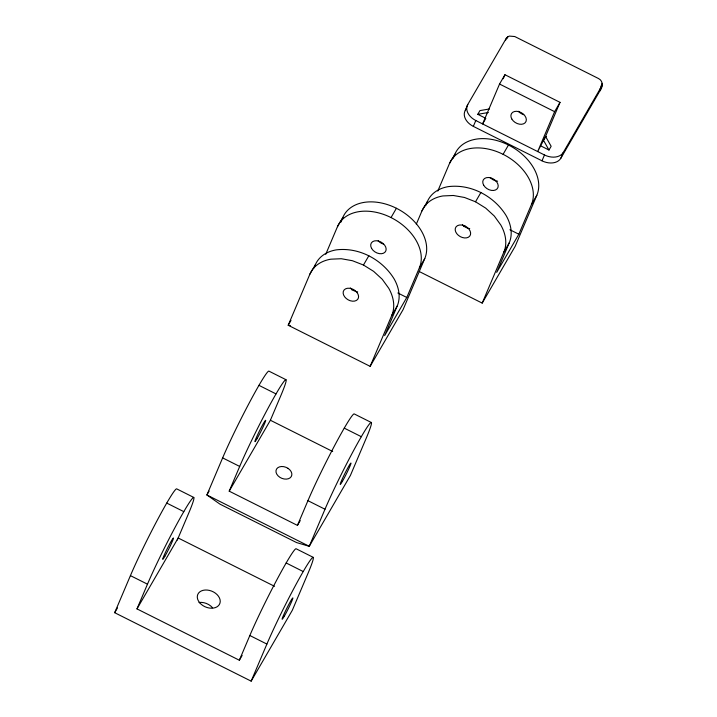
<?xml version="1.0" encoding="UTF-8"?>
<svg xmlns="http://www.w3.org/2000/svg" width="717" height="717" viewBox="0 0 717 717"><rect width="100%" height="100%" fill="white"/><g stroke="black" fill="none" stroke-linecap="round" stroke-linejoin="round"><path stroke-width="1.08" d="M599.609 91.346C602.818 87.546 603.633 81.129 598.632 78.592L514.779 36.54L509.294 36.083L506.668 37.642L467.78 104.485L465.306 110.328A15.057 10.719 23 0 0 473.328 126.371L541.998 160.814A15.057 10.719 23 0 0 560.837 158.242L599.609 91.346L599.771 89.204M340.683 222.512L342.851 217.403A45.924 32.122 30.1 0 1 396.42 208.271A45.924 32.122 30.1 0 1 424.787 258.496L403.106 309.583L370.142 366.351L288.198 325.249L309.887 274.163L315.292 264.851A45.924 32.122 30.1 0 1 336.201 249.883C359.029 247.015 382.286 259.536 394.144 278.94A45.924 32.122 30.1 0 1 397.236 305.953L384.635 335.637L406.79 297.474L419.391 267.791L424.787 258.496M453.171 158.242L454.91 154.155A45.924 32.122 30.1 0 1 508.478 145.022A45.924 32.122 30.1 0 1 536.845 195.248L515.164 246.334L482.2 303.103L419.248 271.528M286.164 562.979L303.228 571.539A57.369 3.585 -63.4 0 1 308.077 573.152L292.339 610.23L251.156 681.15L114.684 612.703L130.422 575.626A57.369 3.585 -63.4 0 1 157.668 519.475A57.369 3.585 -63.4 0 1 176.705 488.869L193.76 497.428M242.131 655.446L239.344 660.232L136.983 608.894L147.478 584.176A57.369 3.585 -63.4 0 1 183.812 511.642A57.369 3.585 -63.4 0 1 188.661 513.264L177.296 540.044M285.975 379.696L268.92 371.137A57.369 3.585 -63.4 0 0 249.892 401.744A57.369 3.585 -63.4 0 0 222.637 457.894L206.899 494.972L220.02 504.176L296.596 542.581L309.26 546.309L350.434 475.389L366.181 438.311A57.369 3.585 -63.4 0 0 361.323 436.689L344.268 428.139M313.992 267.925L315.292 264.851M325.724 254.329L337.456 226.697L342.851 217.403M229.207 491.163L239.693 466.444A57.369 3.585 -63.4 0 1 276.027 393.911A57.369 3.585 -63.4 0 1 280.876 395.533L270.39 420.252L229.207 491.163L297.438 525.391L300.226 520.596M416.308 224.197L421.946 210.915L427.35 201.611A45.924 32.122 30.1 0 1 448.259 186.635C471.087 183.767 494.345 196.288 506.202 215.7A45.924 32.122 30.1 0 1 509.294 242.704L496.693 272.388L518.848 234.226L531.449 204.551L536.845 195.248M425.611 205.698L427.35 201.611M437.782 191.089L449.514 163.449L454.91 154.155M239.344 660.232L249.839 635.513A57.369 3.585 -63.4 0 1 277.094 579.372A57.369 3.585 -63.4 0 1 296.121 548.765L313.177 557.324M297.438 525.391L307.934 500.672A57.369 3.585 -63.4 0 1 335.189 444.522A57.369 3.585 -63.4 0 1 354.216 413.924L371.272 422.474M505.431 40.564L506.668 37.642M506.982 38.646L507.806 36.701M370.142 366.351L391.832 315.256L397.236 305.953M473.328 126.371L475.81 120.528A15.057 10.719 23 0 1 467.78 104.485M544.328 139.34L560.022 102.352L504.947 74.729L499.543 84.041L482.604 123.942L485.31 119.291M503.244 78.736L504.947 74.729M251.156 681.15L266.894 644.072A57.369 3.585 -63.4 0 1 303.228 571.539M361.323 436.689A57.369 3.585 -63.4 0 0 324.998 509.231L309.26 546.309L206.899 494.972L209.122 491.136M560.022 102.352L554.617 111.664L537.678 151.565L545.565 136.418L546.327 136.669M541.998 160.814L544.481 154.971A15.057 10.719 23 0 0 563.32 152.398L602.092 85.502M482.2 303.103L503.89 252.008L509.294 242.704M560.837 158.242L563.32 152.398M601.007 86.282L602.244 83.36M599.842 89.939L602.316 84.104M599.788 90.656L602.262 84.821M114.684 612.703L117.463 607.908M290.994 320.445L288.198 325.249L290.385 325.688M136.983 608.894L178.166 537.983L274.566 586.327M309.887 274.163A45.924 32.122 30.1 0 1 330.797 259.187L341.283 258.729L352.423 260.719L363.456 265.03L368.861 255.718M337.456 226.697A45.924 32.122 30.1 0 1 391.025 217.565L396.42 208.271M485.848 118.359L477.791 114.317L479.951 110.588L489.433 108.975M421.946 210.915A45.924 32.122 30.1 0 1 442.855 195.947L453.341 195.481L464.482 197.471L475.514 201.782L480.919 192.479M449.514 163.449A45.924 32.122 30.1 0 1 503.083 154.316L508.478 145.022M540.923 145.981L548.98 150.023L551.149 146.295L545.565 136.418M465.306 110.328L466.417 108.419M477.791 114.317L488.331 112.515M499.543 84.041L554.617 111.664M475.81 120.528L544.481 154.971M509.912 229.745L518.848 234.226M397.854 292.993L406.79 297.474M258.962 385.352L276.027 393.911M270.39 420.252L332.688 451.495M222.637 457.894L239.693 466.444M307.934 500.672L324.998 509.231M166.747 503.083L183.812 511.642M130.422 575.626L147.478 584.176M249.839 635.513L266.894 644.072M475.514 201.782L485.687 208.109L494.309 216.032L500.798 225.004A45.924 32.122 30.1 0 1 503.89 252.008M363.456 265.03L373.629 271.358L382.251 279.28L388.739 288.252A45.924 32.122 30.1 0 1 391.832 315.256M543.405 140.138L548.98 150.023M523.733 114.621A8.281 5.79 30.1 0 1 518.355 111.278M503.083 154.316A45.924 32.122 30.1 0 1 531.449 204.551M497.607 181.195A8.281 5.79 30.1 0 1 490.213 177.484M469.725 228.615A8.281 5.79 30.1 0 1 467.708 228.185L465.736 227.343A8.281 5.79 30.1 0 1 462.438 224.681M463.675 226.518A8.281 5.897 23 0 1 465.683 226.473M391.025 217.565A45.924 32.122 30.1 0 1 419.391 267.791M383.541 244.076A8.281 5.79 30.1 0 1 378.155 240.733M357.666 291.864A8.281 5.79 30.1 0 1 355.65 291.434L353.678 290.591A8.281 5.79 30.1 0 1 350.38 287.929M351.617 289.767A8.281 5.897 23 0 1 353.624 289.722M199.012 602.477A11.929 8.496 23 0 1 212.546 607.747M465.503 226.276L463.532 225.434A8.281 5.79 30.1 0 0 455.358 228.239A8.281 5.79 30.1 0 0 460.332 236.655L462.304 237.488A8.281 5.79 30.1 0 0 470.477 234.683A8.281 5.79 30.1 0 0 465.503 226.276M353.445 289.525L351.473 288.682A8.281 5.79 30.1 0 0 343.3 291.487A8.281 5.79 30.1 0 0 348.274 299.894L350.246 300.737A8.281 5.79 30.1 0 0 358.419 297.931A8.281 5.79 30.1 0 0 353.445 289.525M287.929 468.291L286.011 467.305A8.281 5.897 23 0 0 276.574 469.035A8.281 5.897 23 0 0 279.899 477.343L281.817 478.329A8.281 5.897 23 0 0 291.254 476.599A8.281 5.897 23 0 0 287.929 468.291M511.786 118.968A8.281 5.79 30.1 0 0 525.158 122.768A8.281 5.79 30.1 0 0 518.893 111.673A8.281 5.79 30.1 0 0 511.786 118.968M483.652 185.165A8.281 5.79 30.1 0 0 497.024 188.965A8.281 5.79 30.1 0 0 490.76 177.87A8.281 5.79 30.1 0 0 483.652 185.165M371.594 248.414A8.281 5.79 30.1 0 0 384.966 252.214A8.281 5.79 30.1 0 0 378.701 241.118A8.281 5.79 30.1 0 0 371.594 248.414M342.314 481.483A11.929 0.744 -63.4 0 0 350.936 463.523A11.929 0.744 -63.4 0 0 343.515 476.303A11.929 0.744 -63.4 0 0 342.314 481.483M257.018 438.696A11.929 0.744 -63.4 0 0 265.631 420.745A11.929 0.744 -63.4 0 0 258.219 433.516A11.929 0.744 -63.4 0 0 257.018 438.696M284.219 616.324A11.929 0.744 -63.4 0 0 292.832 598.372A11.929 0.744 -63.4 0 0 285.42 611.144A11.929 0.744 -63.4 0 0 284.219 616.324M164.793 556.428A11.929 0.744 -63.4 0 0 173.415 538.476A11.929 0.744 -63.4 0 0 165.994 551.248A11.929 0.744 -63.4 0 0 164.793 556.428M199.729 602.827A11.929 8.496 23 0 0 219.402 604.449A11.929 8.496 23 0 0 207.141 590.046A11.929 8.496 23 0 0 199.729 602.827"/></g></svg>
